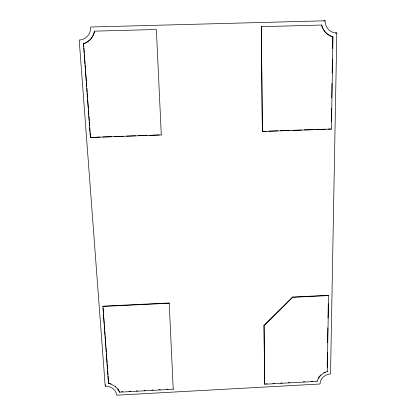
<?xml version="1.0" encoding="UTF-8"?>
<svg xmlns="http://www.w3.org/2000/svg" width="416" height="416" viewBox="0 0 416 416"><rect width="100%" height="100%" fill="white"/><g stroke="black" fill="none" stroke-linecap="round" stroke-linejoin="round"><path stroke-width="0.62" d="M173.222 389.251L169.192 302.973L102.903 306.166L108.503 383.516C113.292 384.436 117.65 387.582 119.449 392.2L173.222 389.251L173.222 388.887M325.13 20.8C324.875 27.191 330.257 33.238 336.799 32.958L330.528 373.932C325.208 374.187 320.143 378.503 320.008 384.004L116.62 395.2C116.199 389.61 110.552 385.788 105.201 386.168L79.201 40.04C85.904 39.983 91.244 33.597 90.61 27.019L325.13 20.8L323.903 21.044M169.192 302.973L169.187 303.254L102.825 306.446M327.184 367.364L327.439 352.435M327.605 342.701L327.855 327.772M328.021 318.032L328.266 303.753M331.349 121.826L331.578 108.191M331.755 97.802L331.999 83.522M332.176 73.133L332.405 59.498M332.592 48.464L332.79 36.78C327.252 35.422 322.488 30.358 321.688 25.038C323.05 30.628 327.356 35.324 332.982 36.759L331.412 129.059L262.366 131.477L261.326 26.686L262.366 131.477M327.283 371.597L328.578 295.578L328.406 295.313L292.568 297.04L263.994 325.359L264.612 384.238L317.101 381.358C318.578 376.615 322.582 373.032 327.283 371.597L327.116 371.259M161.294 135.018L156.364 29.505L94.505 31.138C93.408 36.956 89.159 41.933 83.47 43.696L90.381 137.504L161.309 134.919M119.449 392.2L119.506 391.836M117.801 389.121L117.858 388.757M115.305 386.532L115.367 386.173M108.503 383.516L108.051 376.043M105.201 386.168L105.451 384.925M83.47 43.696C89.175 42.099 93.694 36.832 94.505 31.138M319.899 375.892L318.375 377.785L318.526 378.128M90.381 137.504L100.142 137.062M264.612 384.238L264.092 325.655L292.698 297.31L328.578 295.578M323.648 372.72L325.385 371.992M335.473 33.098L336.799 32.958M121.446 391.726L122.741 391.654M129.215 391.3L130.51 391.232M136.334 390.91L137.628 390.842M144.102 390.484L145.392 390.416M151.866 390.062L153.161 389.99M158.985 389.667L160.28 389.6M166.754 389.246L168.048 389.173M265.808 383.817L267.103 383.744M272.932 383.427L274.227 383.354M280.696 383.001L281.991 382.928M288.465 382.574L289.76 382.502M303.358 381.758L304.647 381.685M311.121 381.332L312.416 381.259M102.716 136.973L111.727 136.656M114.306 136.568L123.318 136.25M126.537 136.136L135.554 135.824M138.128 135.73L147.144 135.418M149.718 135.325L159.38 134.987M262.262 131.383L266.126 131.248M268.705 131.154L277.732 130.842M280.306 130.749L289.978 130.411M292.552 130.322L301.579 130.005M304.158 129.917L313.825 129.574M315.76 129.506L325.426 129.168M328.006 129.08L331.412 129.059M261.326 26.686L321.688 25.038M109.179 383.344L110.989 383.895M118.134 389.272L119.231 391.321M292.568 297.04L292.698 297.31M320.663 374.951L320.819 375.289M316.95 381.014L317.101 381.358M263.994 325.359L264.092 325.655M83.585 43.701L83.819 46.935M83.918 48.225L84.25 52.749M84.344 54.044L84.677 58.568M84.77 59.857L85.056 63.736M85.15 65.026L85.488 69.55M85.582 70.845L86.341 81.182M86.44 82.477L86.72 86.351M86.866 88.291L87.152 92.17M87.246 93.46L87.578 97.984M87.672 99.278L88.39 108.971M88.483 110.261L88.816 114.785M88.91 116.08L89.242 120.598M89.341 121.893L89.622 125.772M89.768 127.707L90.054 131.586M90.147 132.876L90.48 137.4M103.048 308.105L103.381 312.634M103.475 313.929L104.192 323.632M104.286 324.927L104.619 329.456M104.718 330.751L105.05 335.28M105.144 336.575L105.856 346.278M105.955 347.573L106.288 352.102M106.382 353.397L107.099 363.106M107.193 364.395L107.526 368.924M107.619 370.219L107.957 374.748"/></g></svg>
